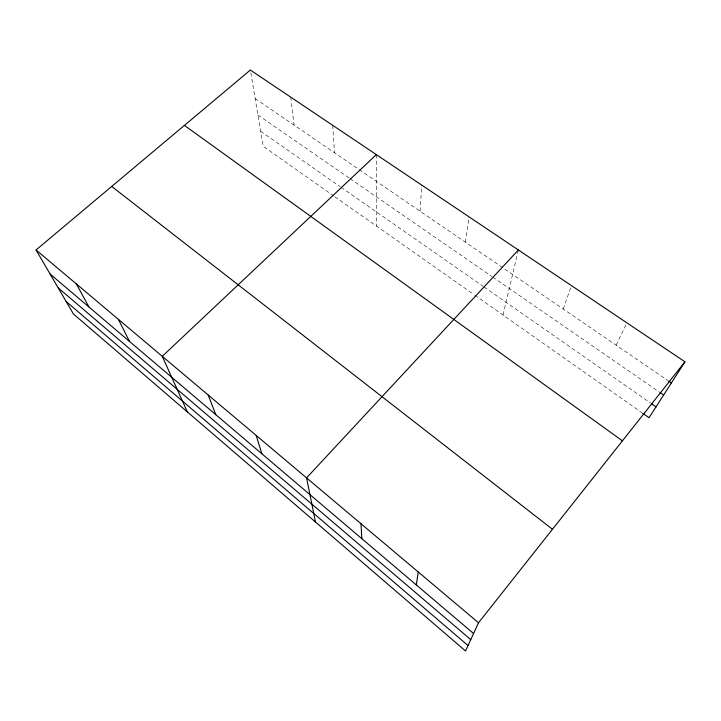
<?xml version="1.0" encoding="UTF-8"?>
<svg xmlns="http://www.w3.org/2000/svg" width="721" height="721" viewBox="0 0 721 721"><rect width="100%" height="100%" fill="white"/><g stroke="black" fill="none" stroke-linecap="round" stroke-linejoin="round"><path stroke-width="0.54" stroke-dasharray="3.6 2.7" d="M420.073 211.208L421.767 185.117M465.415 242.193L469.065 216.877M503.006 315.014L518.129 251.043M563.263 309.057L571.42 285.588M616.149 345.188L626.891 322.828M255.135 98.507L667.709 380.418M257.911 115.009L349.207 178.024M350.118 178.655L491.803 276.449M492.722 277.08L659.003 391.845M260.642 131.258L340.204 186.712M341.114 187.343L483.178 286.363M484.088 287.003L650.558 403.03M333.913 196.085L263.174 146.336L250.349 70.036M334.805 196.716L473.895 294.538M474.806 295.177L641.69 412.547M290.743 97.155L294.087 125.121M332.705 125.328L334.499 152.744M376.344 154.627L376.668 226.16"/><path stroke-width="1.08" d="M416.341 584.947L418.234 571.969M684.95 361.807L478.519 622.755L465.523 650.964L73.452 314.023L36.05 249.971L250.349 70.036L684.95 361.807L649.062 417.729L642.618 413.196M518.381 249.98L306.56 477.879L315.492 522.031M376.344 154.627L162.279 356.318L187.334 411.88M668.628 381.048L671.386 382.941M659.922 392.485L663.626 395.036M651.478 403.67L656.038 406.851M184.414 125.4L622.421 440.855M111.719 186.442L552.475 529.268M36.05 249.971L478.519 622.755M50.1 274.025L473.562 633.516M58.194 287.886L470.75 639.626M66.125 301.468L468.019 645.547M76.336 283.912L88.989 307.038M118.37 319.331L129.501 341.43M208.189 395L215.804 414.701M256.225 435.475L261.831 453.77M360.996 523.743L361.87 538.704"/></g></svg>
